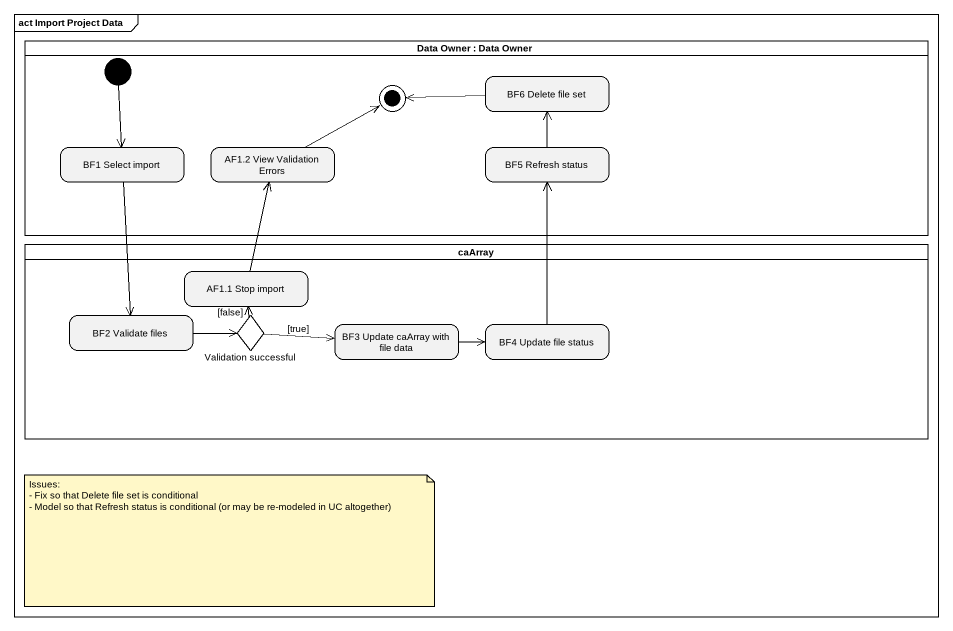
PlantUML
@startuml
mainframe act Import Project Data
hide empty description
state "Data Owner : Data Owner" as Data_Owner <<partition>> {
  state "BF6 Delete file set" as BF6_Delete_file_set
  state "BF1 Select import" as BF1_Select_import
  state "AF1.2 View Validation Errors" as AF1_2_View_Validation_Errors
  state "BF5 Refresh status" as BF5_Refresh_status
  [*] --> BF1_Select_import
  BF6_Delete_file_set -left-> [*]
  AF1_2_View_Validation_Errors -right-> [*]
}
state caArray <<partition>> {
  state "AF1.1 Stop import" as AF1_1_Stop_import
  state "BF2 Validate files" as BF2_Validate_files
  state "Validation successful" as Validation_successful <<choice>>
  state "BF3 Update caArray with file data" as BF3_Update_caArray_with
  state "BF4 Update file status" as BF4_Update_file_status
}
BF1_Select_import --> BF2_Validate_files
BF5_Refresh_status -up-> BF6_Delete_file_set
AF1_1_Stop_import -up-> AF1_2_View_Validation_Errors
BF2_Validate_files -right-> Validation_successful
Validation_successful -up-> AF1_1_Stop_import : [false]
Validation_successful -right-> BF3_Update_caArray_with : [true]
BF3_Update_caArray_with -right-> BF4_Update_file_status
BF4_Update_file_status -up-> BF5_Refresh_status
note as N1
  Issues:
  - Fix so that Delete file set is conditional
  - Model so that Refresh status is conditional (or may be re-modeled in UC altogether)
end note
@enduml
